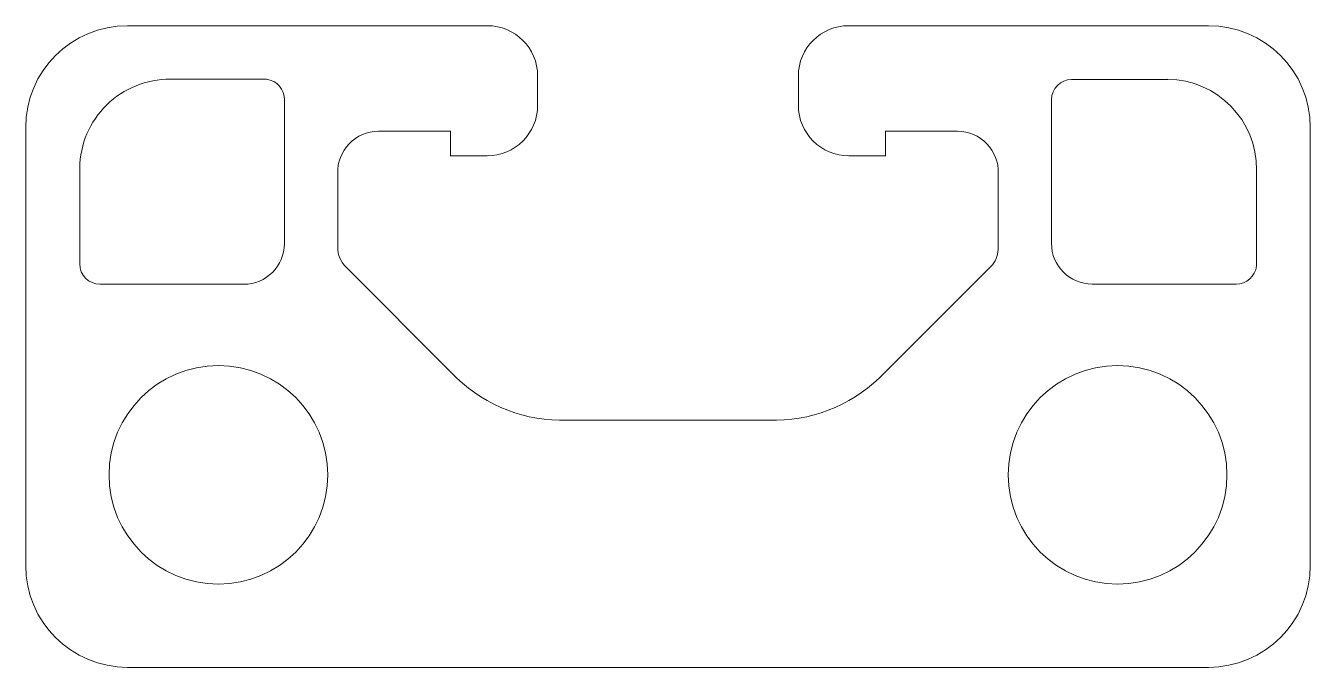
# Model space of a CAD drawing. Header units: millimetres. Extents: x -20 to 20, y -10 to 10.
import ezdxf

# ---------------------------------------------------------------- set-up
doc = ezdxf.new("R2010")
doc.units = ezdxf.units.MM

msp = doc.modelspace()

# ---------------------------------------------------------------- linework, layer by layer
at = {"color": 7, "linetype": 'Continuous', "lineweight": 15}
for p, q in [((-5.624, 10), (-16.825, 10)), ((16.825, 10), (5.624, 10)), ((-4.06, 7.515), (-4.06, 8.436)), ((4.06, 8.436), (4.06, 7.515)), ((-12.502, 8.33), (-15.493, 8.33)), ((15.56, 8.327), (12.569, 8.327)), ((-11.942, 3.209), (-11.942, 7.686)), ((11.94, 7.692), (11.94, 3.216)), ((-20, 6.825), (-20, -6.825)), ((20, -6.825), (20, 6.825)), ((-9.016, 6.709), (-6.772, 6.709)), ((-6.772, 6.709), (-6.772, 5.94)), ((6.772, 5.94), (6.772, 6.709)), ((6.772, 6.709), (9.016, 6.709)), ((-6.772, 5.94), (-5.635, 5.94)), ((5.635, 5.94), (6.772, 5.94)), ((-18.317, 5.566), (-18.317, 2.574)), ((-10.285, 3.097), (-10.285, 5.395)), ((10.285, 5.395), (10.285, 3.096)), ((18.324, 2.512), (18.324, 5.504)), ((-6.738, -0.819), (-10.025, 2.468)), ((10.107, 2.55), (6.738, -0.819)), ((-17.689, 1.939), (-13.212, 1.939)), ((13.21, 1.946), (17.687, 1.946)), ((3.379, -2.3), (-3.379, -2.3)), ((-16.825, -10), (16.825, -10))]:
    msp.add_line(p, q, dxfattribs=at)
for centre in [(-14, -4), (14, -4)]:
    msp.add_circle(centre, 3.404, dxfattribs=at)
for centre, radius, start, end in [((-16.825, 6.825), 3.175, 90, 180), ((-5.624, 8.436), 1.564, 0, 90), ((5.624, 8.436), 1.564, 90, 180), ((16.825, 6.825), 3.175, 0, 90), ((-15.523, 5.536), 2.794, 89.3874, 179.3874), ((-12.577, 7.699), 0.635, 358.7983, 83.192), ((12.575, 7.692), 0.635, 90.6126, 180), ((15.53, 5.534), 2.794, 359.3874, 89.3874), ((-5.635, 7.515), 1.575, 270, 0), ((5.635, 7.515), 1.575, 180, 270), ((-9.016, 5.439), 1.27, 90, 182), ((9.016, 5.439), 1.27, 358, 90), ((-13.212, 3.209), 1.27, 270, 360), ((13.21, 3.216), 1.27, 180, 270), ((-9.396, 3.097), 0.889, 180, 225), ((9.396, 3.084), 0.889, 323.0926, 0.7718), ((-17.682, 2.574), 0.635, 180, 269.3874), ((17.693, 2.581), 0.635, 269.4761, 353.795), ((-3.291, 2.449), 4.75, 223.4695, 268.9323), ((3.291, 2.449), 4.75, 271.0677, 316.5305), ((-16.825, -6.825), 3.175, 180, 270), ((16.825, -6.825), 3.175, 270, 0)]:
    msp.add_arc(centre, radius, start, end, dxfattribs=at)

doc.saveas('drawing.dxf')
